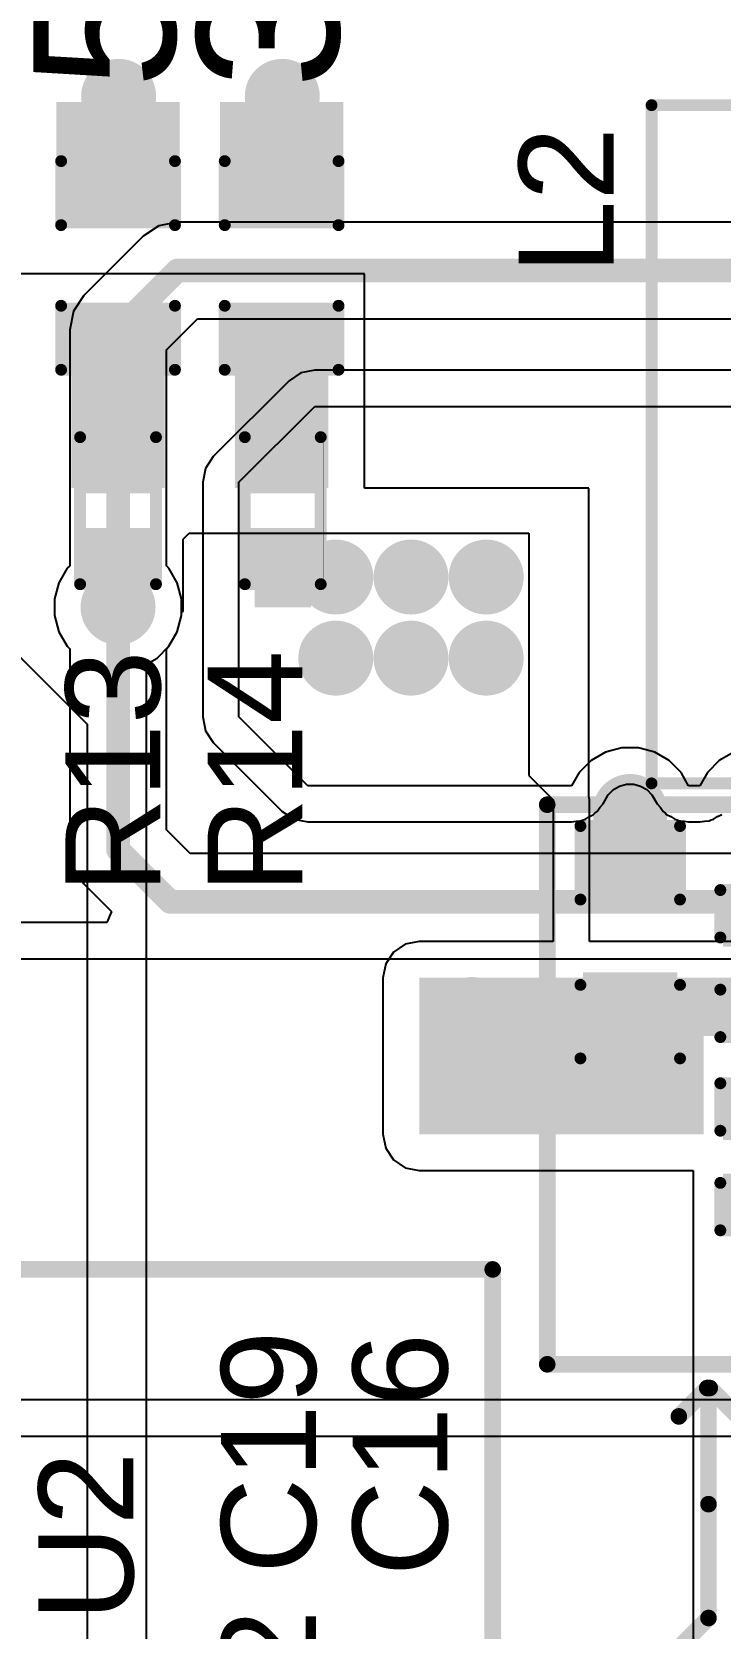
# Model space of a CAD drawing. Header units: millimetres. Extents: x -1.53 to 7.44, y -0.61 to 4.57.
# Drawn here: x 1.504 to 1.794, y 3.493 to 4.166 of the extents above; entities that cross this region are included whole.
import ezdxf

# ---------------------------------------------------------------- set-up
doc = ezdxf.new("R2010")
doc.units = ezdxf.units.MM
doc.header["$MEASUREMENT"] = 0
for name, color, linetype in [('BottomLayer', 5, 'Continuous'), ('BottomSolder', 6, 'Continuous'), ('TopLayer', 1, 'Continuous'), ('TopOverlay', 2, 'Continuous'), ('TopPaste', 8, 'Continuous'), ('TopSolder', 216, 'Continuous'), ('ViaHoleLayer', 16, 'Continuous')]:
    doc.layers.add(name, color=color, linetype=linetype)
doc.styles.add('Arial', font='', dxfattribs={"height": 0.2})
doc.styles.get('Arial').set_extended_font_data('Arial')

# ---------------------------------------------------------------- blocks, each defined once
blk = doc.blocks.new('R___0402_119')
at = {"layer": 'TopLayer'}
for points in [[(-0.0275, -0.0125), (-0.0275, 0.0125), (-0.0095, 0.0125), (-0.0095, -0.0125)], [(0.0095, -0.0125), (0.0095, 0.0125), (0.0275, 0.0125), (0.0275, -0.0125)]]:
    blk.add_hatch(color=1, dxfattribs=at).paths.add_polyline_path(points)
at = {"layer": 'TopPaste'}
for points in [[(-0.0275, -0.0125), (-0.0275, 0.0125), (-0.0095, 0.0125), (-0.0095, -0.0125)], [(0.0095, -0.0125), (0.0095, 0.0125), (0.0275, 0.0125), (0.0275, -0.0125)]]:
    blk.add_hatch(color=8, dxfattribs=at).paths.add_polyline_path(points)
at = {"layer": 'TopSolder'}
for points in [[(-0.02967, -0.01467), (-0.02967, 0.01467), (-0.00733, 0.01467), (-0.00733, -0.01467)], [(0.00733, -0.01467), (0.00733, 0.01467), (0.02967, 0.01467), (0.02967, -0.01467)]]:
    blk.add_hatch(color=216, dxfattribs=at).paths.add_polyline_path(points)
at = {"layer": 'TopOverlay'}
for points, const_width in [([(-0.031, 0.016), (-0.031, -0.016)], 0.005), ([(-0.031, 0.016), (0.031, 0.016)], 0.005), ([(0.031, 0.016), (0.031, -0.016)], 0.005), ([(-0.031, -0.016), (0.031, -0.016)], 0.005), ([(-0.032, -0.017), (0.032, -0.017)], 0.000127)]:
    blk.add_lwpolyline(points, dxfattribs=dict(at, const_width=const_width))
for points, const_width in [([(-0.03225, 0.016, 1), (-0.02975, 0.016, 1)], 0.0025), ([(-0.03225, 0.016, 1), (-0.02975, 0.016, 1)], 0.0025), ([(0.02975, 0.016, 1), (0.03225, 0.016, 1)], 0.0025), ([(0.02975, 0.016, 1), (0.03225, 0.016, 1)], 0.0025), ([(-0.03225, -0.016, 1), (-0.02975, -0.016, 1)], 0.0025), ([(-0.03225, -0.016, 1), (-0.02975, -0.016, 1)], 0.0025), ([(-0.03203, -0.017, 1), (-0.03197, -0.017, 1)], 0.0000635), ([(0.02975, -0.016, 1), (0.03225, -0.016, 1)], 0.0025), ([(0.02975, -0.016, 1), (0.03225, -0.016, 1)], 0.0025), ([(0.03197, -0.017, 1), (0.03203, -0.017, 1)], 0.0000635)]:
    blk.add_lwpolyline(points, format="xyb", close=True, dxfattribs=dict(at, const_width=const_width))
blk = doc.blocks.new('R___0402_120')
at = {"layer": 'TopLayer'}
for points in [[(-0.0275, -0.0125), (-0.0275, 0.0125), (-0.0095, 0.0125), (-0.0095, -0.0125)], [(0.0095, -0.0125), (0.0095, 0.0125), (0.0275, 0.0125), (0.0275, -0.0125)]]:
    blk.add_hatch(color=1, dxfattribs=at).paths.add_polyline_path(points)
at = {"layer": 'TopPaste'}
for points in [[(-0.0275, -0.0125), (-0.0275, 0.0125), (-0.0095, 0.0125), (-0.0095, -0.0125)], [(0.0095, -0.0125), (0.0095, 0.0125), (0.0275, 0.0125), (0.0275, -0.0125)]]:
    blk.add_hatch(color=8, dxfattribs=at).paths.add_polyline_path(points)
at = {"layer": 'TopSolder'}
for points in [[(-0.02967, -0.01467), (-0.02967, 0.01467), (-0.00733, 0.01467), (-0.00733, -0.01467)], [(0.00733, -0.01467), (0.00733, 0.01467), (0.02967, 0.01467), (0.02967, -0.01467)]]:
    blk.add_hatch(color=216, dxfattribs=at).paths.add_polyline_path(points)
at = {"layer": 'TopOverlay'}
for points, const_width in [([(-0.031, 0.016), (0.031, 0.016)], 0.005), ([(-0.031, 0.016), (-0.031, -0.016)], 0.005), ([(0.031, 0.016), (0.031, -0.016)], 0.005), ([(-0.031, -0.016), (0.031, -0.016)], 0.005), ([(-0.032, -0.017), (0.032, -0.017)], 0.000127)]:
    blk.add_lwpolyline(points, dxfattribs=dict(at, const_width=const_width))
for points, const_width in [([(-0.03225, 0.016, 1), (-0.02975, 0.016, 1)], 0.0025), ([(-0.03225, 0.016, 1), (-0.02975, 0.016, 1)], 0.0025), ([(0.02975, 0.016, 1), (0.03225, 0.016, 1)], 0.0025), ([(0.02975, 0.016, 1), (0.03225, 0.016, 1)], 0.0025), ([(-0.03225, -0.016, 1), (-0.02975, -0.016, 1)], 0.0025), ([(-0.03225, -0.016, 1), (-0.02975, -0.016, 1)], 0.0025), ([(-0.03203, -0.017, 1), (-0.03197, -0.017, 1)], 0.0000635), ([(0.02975, -0.016, 1), (0.03225, -0.016, 1)], 0.0025), ([(0.02975, -0.016, 1), (0.03225, -0.016, 1)], 0.0025), ([(0.03197, -0.017, 1), (0.03203, -0.017, 1)], 0.0000635)]:
    blk.add_lwpolyline(points, format="xyb", close=True, dxfattribs=dict(at, const_width=const_width))
blk = doc.blocks.new('LED_0603_142')
at = {"layer": 'TopLayer'}
for points in [[(-0.03937, 0.01969), (-0.01969, 0.01969), (-0.01969, -0.01969), (-0.03937, -0.01969)], [(0.01969, 0.01969), (0.03937, 0.01969), (0.03937, -0.01969), (0.01969, -0.01969)]]:
    blk.add_hatch(color=1, dxfattribs=at).paths.add_polyline_path(points)
at = {"layer": 'TopOverlay'}
blk.add_hatch(color=2, dxfattribs=at).paths.add_polyline_path([(0.044, -0.026), (0.069, -0.026), (0.069, 0.026), (0.044, 0.026)])
at = {"layer": 'TopPaste'}
for points in [[(-0.03937, 0.01969), (-0.01969, 0.01969), (-0.01969, -0.01969), (-0.03937, -0.01969)], [(0.01969, 0.01969), (0.03937, 0.01969), (0.03937, -0.01969), (0.01969, -0.01969)]]:
    blk.add_hatch(color=8, dxfattribs=at).paths.add_polyline_path(points)
at = {"layer": 'TopSolder'}
for points in [[(-0.04337, 0.02369), (-0.01569, 0.02369), (-0.01569, -0.02369), (-0.04337, -0.02369)], [(0.01569, 0.02369), (0.04337, 0.02369), (0.04337, -0.02369), (0.01569, -0.02369)]]:
    blk.add_hatch(color=216, dxfattribs=at).paths.add_polyline_path(points)
at = {"layer": 'TopOverlay', "const_width": 0.005}
for points in [[(-0.044, 0.024), (-0.044, -0.024)], [(-0.044, 0.024), (-0.017, 0.024)], [(0.017, 0.024), (0.044, 0.024)], [(0.044, 0.024), (0.044, -0.024)], [(-0.044, -0.024), (-0.017, -0.024)], [(0.017, -0.024), (0.044, -0.024)]]:
    blk.add_lwpolyline(points, dxfattribs=at)
at = {"layer": 'TopOverlay', "const_width": 0.0025}
for points in [[(-0.04525, 0.024, 1), (-0.04275, 0.024, 1)], [(-0.04525, 0.024, 1), (-0.04275, 0.024, 1)], [(-0.01825, 0.024, 1), (-0.01575, 0.024, 1)], [(0.01575, 0.024, 1), (0.01825, 0.024, 1)], [(0.04275, 0.024, 1), (0.04525, 0.024, 1)], [(0.04275, 0.024, 1), (0.04525, 0.024, 1)], [(-0.04525, -0.024, 1), (-0.04275, -0.024, 1)], [(-0.04525, -0.024, 1), (-0.04275, -0.024, 1)], [(-0.01825, -0.024, 1), (-0.01575, -0.024, 1)], [(0.01575, -0.024, 1), (0.01825, -0.024, 1)], [(0.04275, -0.024, 1), (0.04525, -0.024, 1)], [(0.04275, -0.024, 1), (0.04525, -0.024, 1)]]:
    blk.add_lwpolyline(points, format="xyb", close=True, dxfattribs=at)
blk = doc.blocks.new('LED_0603_143')
at = {"layer": 'TopLayer'}
for points in [[(-0.03937, 0.01969), (-0.01969, 0.01969), (-0.01969, -0.01969), (-0.03937, -0.01969)], [(0.01969, 0.01969), (0.03937, 0.01969), (0.03937, -0.01969), (0.01969, -0.01969)]]:
    blk.add_hatch(color=1, dxfattribs=at).paths.add_polyline_path(points)
at = {"layer": 'TopOverlay'}
blk.add_hatch(color=2, dxfattribs=at).paths.add_polyline_path([(0.044, -0.026), (0.069, -0.026), (0.069, 0.026), (0.044, 0.026)])
at = {"layer": 'TopPaste'}
for points in [[(-0.03937, 0.01969), (-0.01969, 0.01969), (-0.01969, -0.01969), (-0.03937, -0.01969)], [(0.01969, 0.01969), (0.03937, 0.01969), (0.03937, -0.01969), (0.01969, -0.01969)]]:
    blk.add_hatch(color=8, dxfattribs=at).paths.add_polyline_path(points)
at = {"layer": 'TopSolder'}
for points in [[(-0.04337, 0.02369), (-0.01569, 0.02369), (-0.01569, -0.02369), (-0.04337, -0.02369)], [(0.01569, 0.02369), (0.04337, 0.02369), (0.04337, -0.02369), (0.01569, -0.02369)]]:
    blk.add_hatch(color=216, dxfattribs=at).paths.add_polyline_path(points)
at = {"layer": 'TopOverlay', "const_width": 0.005}
for points in [[(-0.044, 0.024), (-0.044, -0.024)], [(-0.044, 0.024), (-0.017, 0.024)], [(0.017, 0.024), (0.044, 0.024)], [(0.044, 0.024), (0.044, -0.024)], [(-0.044, -0.024), (-0.017, -0.024)], [(0.017, -0.024), (0.044, -0.024)]]:
    blk.add_lwpolyline(points, dxfattribs=at)
at = {"layer": 'TopOverlay', "const_width": 0.0025}
for points in [[(-0.04525, 0.024, 1), (-0.04275, 0.024, 1)], [(-0.04525, 0.024, 1), (-0.04275, 0.024, 1)], [(-0.01825, 0.024, 1), (-0.01575, 0.024, 1)], [(0.01575, 0.024, 1), (0.01825, 0.024, 1)], [(0.04275, 0.024, 1), (0.04525, 0.024, 1)], [(0.04275, 0.024, 1), (0.04525, 0.024, 1)], [(-0.04525, -0.024, 1), (-0.04275, -0.024, 1)], [(-0.04525, -0.024, 1), (-0.04275, -0.024, 1)], [(-0.01825, -0.024, 1), (-0.01575, -0.024, 1)], [(0.01575, -0.024, 1), (0.01825, -0.024, 1)], [(0.04275, -0.024, 1), (0.04525, -0.024, 1)], [(0.04275, -0.024, 1), (0.04525, -0.024, 1)]]:
    blk.add_lwpolyline(points, format="xyb", close=True, dxfattribs=at)
blk = doc.blocks.new('CLF7045T_2R2N_D_146')
at = {"layer": 'TopLayer'}
for points in [[(-0.15551, 0.04331), (-0.07677, 0.04331), (-0.07677, -0.04331), (-0.15551, -0.04331)], [(0.07677, 0.04331), (0.15551, 0.04331), (0.15551, -0.04331), (0.07677, -0.04331)]]:
    blk.add_hatch(color=1, dxfattribs=at).paths.add_polyline_path(points)
at = {"layer": 'TopPaste'}
for points in [[(-0.15551, 0.04331), (-0.07677, 0.04331), (-0.07677, -0.04331), (-0.15551, -0.04331)], [(0.07677, 0.04331), (0.15551, 0.04331), (0.15551, -0.04331), (0.07677, -0.04331)]]:
    blk.add_hatch(color=8, dxfattribs=at).paths.add_polyline_path(points)
at = {"layer": 'TopSolder'}
for points in [[(-0.15768, 0.04547), (-0.07461, 0.04547), (-0.07461, -0.04547), (-0.15768, -0.04547)], [(0.07461, 0.04547), (0.15768, 0.04547), (0.15768, -0.04547), (0.07461, -0.04547)]]:
    blk.add_hatch(color=216, dxfattribs=at).paths.add_polyline_path(points)
at = {"layer": 'TopOverlay', "const_width": 0.005}
for points in [[(-0.143, 0.137), (0.143, 0.137)], [(-0.143, 0.137), (-0.143, 0.051)], [(0.143, 0.137), (0.143, 0.051)], [(-0.143, -0.051), (-0.143, -0.137)], [(0.143, -0.051), (0.143, -0.137)], [(-0.143, -0.137), (0.143, -0.137)]]:
    blk.add_lwpolyline(points, dxfattribs=at)
at = {"layer": 'TopOverlay', "const_width": 0.0025}
for points in [[(-0.14425, 0.137, 1), (-0.14175, 0.137, 1)], [(-0.14425, 0.137, 1), (-0.14175, 0.137, 1)], [(0.14175, 0.137, 1), (0.14425, 0.137, 1)], [(0.14175, 0.137, 1), (0.14425, 0.137, 1)], [(-0.14425, 0.051, 1), (-0.14175, 0.051, 1)], [(0.14175, 0.051, 1), (0.14425, 0.051, 1)], [(-0.14425, -0.051, 1), (-0.14175, -0.051, 1)], [(0.14175, -0.051, 1), (0.14425, -0.051, 1)], [(-0.14425, -0.137, 1), (-0.14175, -0.137, 1)], [(-0.14425, -0.137, 1), (-0.14175, -0.137, 1)], [(0.14175, -0.137, 1), (0.14425, -0.137, 1)], [(0.14175, -0.137, 1), (0.14425, -0.137, 1)]]:
    blk.add_lwpolyline(points, format="xyb", close=True, dxfattribs=at)
blk = doc.blocks.new('C___0402_214')
at = {"layer": 'TopLayer'}
for points in [[(-0.0275, -0.0125), (-0.0275, 0.0125), (-0.0095, 0.0125), (-0.0095, -0.0125)], [(0.0095, -0.0125), (0.0095, 0.0125), (0.0275, 0.0125), (0.0275, -0.0125)]]:
    blk.add_hatch(color=1, dxfattribs=at).paths.add_polyline_path(points)
at = {"layer": 'TopPaste'}
for points in [[(-0.0275, -0.0125), (-0.0275, 0.0125), (-0.0095, 0.0125), (-0.0095, -0.0125)], [(0.0095, -0.0125), (0.0095, 0.0125), (0.0275, 0.0125), (0.0275, -0.0125)]]:
    blk.add_hatch(color=8, dxfattribs=at).paths.add_polyline_path(points)
at = {"layer": 'TopSolder'}
for points in [[(-0.02986, -0.01486), (-0.02986, 0.01486), (-0.00714, 0.01486), (-0.00714, -0.01486)], [(0.00714, -0.01486), (0.00714, 0.01486), (0.02986, 0.01486), (0.02986, -0.01486)]]:
    blk.add_hatch(color=216, dxfattribs=at).paths.add_polyline_path(points)
at = {"layer": 'TopOverlay', "const_width": 0.005}
for points in [[(-0.011, 0.016), (-0.031, 0.016)], [(-0.031, -0.016), (-0.031, 0.016)], [(0.031, 0.016), (0.011, 0.016)], [(0.031, -0.016), (0.031, 0.016)], [(-0.011, -0.016), (-0.031, -0.016)], [(0.031, -0.016), (0.011, -0.016)]]:
    blk.add_lwpolyline(points, dxfattribs=at)
at = {"layer": 'TopOverlay', "const_width": 0.0025}
for points in [[(-0.03225, 0.016, 1), (-0.02975, 0.016, 1)], [(-0.03225, 0.016, 1), (-0.02975, 0.016, 1)], [(-0.01225, 0.016, 1), (-0.00975, 0.016, 1)], [(0.00975, 0.016, 1), (0.01225, 0.016, 1)], [(0.02975, 0.016, 1), (0.03225, 0.016, 1)], [(0.02975, 0.016, 1), (0.03225, 0.016, 1)], [(-0.03225, -0.016, 1), (-0.02975, -0.016, 1)], [(-0.03225, -0.016, 1), (-0.02975, -0.016, 1)], [(-0.01225, -0.016, 1), (-0.00975, -0.016, 1)], [(0.00975, -0.016, 1), (0.01225, -0.016, 1)], [(0.02975, -0.016, 1), (0.03225, -0.016, 1)], [(0.02975, -0.016, 1), (0.03225, -0.016, 1)]]:
    blk.add_lwpolyline(points, format="xyb", close=True, dxfattribs=at)
blk = doc.blocks.new('C___0603_215')
at = {"layer": 'TopLayer'}
for points in [[(-0.015, 0.0175), (-0.015, -0.0175), (-0.045, -0.0175), (-0.045, 0.0175)], [(0.045, 0.0175), (0.045, -0.0175), (0.015, -0.0175), (0.015, 0.0175)]]:
    blk.add_hatch(color=1, dxfattribs=at).paths.add_polyline_path(points)
at = {"layer": 'TopPaste'}
for points in [[(-0.015, 0.0175), (-0.015, -0.0175), (-0.045, -0.0175), (-0.045, 0.0175)], [(0.045, 0.0175), (0.045, -0.0175), (0.015, -0.0175), (0.015, 0.0175)]]:
    blk.add_hatch(color=8, dxfattribs=at).paths.add_polyline_path(points)
at = {"layer": 'TopSolder'}
for points in [[(-0.01264, 0.01986), (-0.01264, -0.01986), (-0.04736, -0.01986), (-0.04736, 0.01986)], [(0.04736, 0.01986), (0.04736, -0.01986), (0.01264, -0.01986), (0.01264, 0.01986)]]:
    blk.add_hatch(color=216, dxfattribs=at).paths.add_polyline_path(points)
at = {"layer": 'TopOverlay', "const_width": 0.005}
for points in [[(-0.018, 0.021), (-0.049, 0.021)], [(-0.049, -0.021), (-0.049, 0.021)], [(0.049, 0.021), (0.018, 0.021)], [(0.049, -0.021), (0.049, 0.021)], [(-0.018, -0.021), (-0.049, -0.021)], [(0.049, -0.021), (0.018, -0.021)]]:
    blk.add_lwpolyline(points, dxfattribs=at)
at = {"layer": 'TopOverlay', "const_width": 0.0025}
for points in [[(-0.05025, 0.021, 1), (-0.04775, 0.021, 1)], [(-0.05025, 0.021, 1), (-0.04775, 0.021, 1)], [(-0.01925, 0.021, 1), (-0.01675, 0.021, 1)], [(0.01675, 0.021, 1), (0.01925, 0.021, 1)], [(0.04775, 0.021, 1), (0.05025, 0.021, 1)], [(0.04775, 0.021, 1), (0.05025, 0.021, 1)], [(-0.05025, -0.021, 1), (-0.04775, -0.021, 1)], [(-0.05025, -0.021, 1), (-0.04775, -0.021, 1)], [(-0.01925, -0.021, 1), (-0.01675, -0.021, 1)], [(0.01675, -0.021, 1), (0.01925, -0.021, 1)], [(0.04775, -0.021, 1), (0.05025, -0.021, 1)], [(0.04775, -0.021, 1), (0.05025, -0.021, 1)]]:
    blk.add_lwpolyline(points, format="xyb", close=True, dxfattribs=at)
blk = doc.blocks.new('C___0402_217')
at = {"layer": 'TopLayer'}
for points in [[(-0.0275, -0.0125), (-0.0275, 0.0125), (-0.0095, 0.0125), (-0.0095, -0.0125)], [(0.0095, -0.0125), (0.0095, 0.0125), (0.0275, 0.0125), (0.0275, -0.0125)]]:
    blk.add_hatch(color=1, dxfattribs=at).paths.add_polyline_path(points)
at = {"layer": 'TopPaste'}
for points in [[(-0.0275, -0.0125), (-0.0275, 0.0125), (-0.0095, 0.0125), (-0.0095, -0.0125)], [(0.0095, -0.0125), (0.0095, 0.0125), (0.0275, 0.0125), (0.0275, -0.0125)]]:
    blk.add_hatch(color=8, dxfattribs=at).paths.add_polyline_path(points)
at = {"layer": 'TopSolder'}
for points in [[(-0.02986, -0.01486), (-0.02986, 0.01486), (-0.00714, 0.01486), (-0.00714, -0.01486)], [(0.00714, -0.01486), (0.00714, 0.01486), (0.02986, 0.01486), (0.02986, -0.01486)]]:
    blk.add_hatch(color=216, dxfattribs=at).paths.add_polyline_path(points)
at = {"layer": 'TopOverlay', "const_width": 0.005}
for points in [[(-0.031, 0.016), (-0.011, 0.016)], [(-0.031, 0.016), (-0.031, -0.016)], [(0.011, 0.016), (0.031, 0.016)], [(0.031, 0.016), (0.031, -0.016)], [(-0.031, -0.016), (-0.011, -0.016)], [(0.011, -0.016), (0.031, -0.016)]]:
    blk.add_lwpolyline(points, dxfattribs=at)
at = {"layer": 'TopOverlay', "const_width": 0.0025}
for points in [[(-0.03225, 0.016, 1), (-0.02975, 0.016, 1)], [(-0.03225, 0.016, 1), (-0.02975, 0.016, 1)], [(-0.01225, 0.016, 1), (-0.00975, 0.016, 1)], [(0.00975, 0.016, 1), (0.01225, 0.016, 1)], [(0.02975, 0.016, 1), (0.03225, 0.016, 1)], [(0.02975, 0.016, 1), (0.03225, 0.016, 1)], [(-0.03225, -0.016, 1), (-0.02975, -0.016, 1)], [(-0.03225, -0.016, 1), (-0.02975, -0.016, 1)], [(-0.01225, -0.016, 1), (-0.00975, -0.016, 1)], [(0.00975, -0.016, 1), (0.01225, -0.016, 1)], [(0.02975, -0.016, 1), (0.03225, -0.016, 1)], [(0.02975, -0.016, 1), (0.03225, -0.016, 1)]]:
    blk.add_lwpolyline(points, format="xyb", close=True, dxfattribs=at)

msp = doc.modelspace()

# ---------------------------------------------------------------- hatches: boundary and pattern name
at = {"layer": 'BottomLayer'}
h = msp.add_hatch(color=5, dxfattribs=at)
edge = h.paths.add_edge_path()
edge.add_arc((1.54026, 4.13874), 0.01181, 0, 360)
h = msp.add_hatch(color=5, dxfattribs=at)
edge = h.paths.add_edge_path()
edge.add_arc((1.60926, 4.13874), 0.01181, 0, 360)
h = msp.add_hatch(color=5, dxfattribs=at)
edge = h.paths.add_edge_path()
edge.add_arc((1.63184, 3.93601), 0.01181, 0, 360)
h = msp.add_hatch(color=5, dxfattribs=at)
edge = h.paths.add_edge_path()
edge.add_arc((1.66354, 3.93601), 0.01181, 0, 360)
h = msp.add_hatch(color=5, dxfattribs=at)
edge = h.paths.add_edge_path()
edge.add_arc((1.69525, 3.93601), 0.01181, 0, 360)
h = msp.add_hatch(color=5, dxfattribs=at)
edge = h.paths.add_edge_path()
edge.add_arc((1.54001, 3.92326), 0.01181, 0, 360)
h = msp.add_hatch(color=5, dxfattribs=at)
edge = h.paths.add_edge_path()
edge.add_arc((1.63184, 3.90181), 0.01181, 0, 360)
h = msp.add_hatch(color=5, dxfattribs=at)
edge = h.paths.add_edge_path()
edge.add_arc((1.66354, 3.90181), 0.01181, 0, 360)
h = msp.add_hatch(color=5, dxfattribs=at)
edge = h.paths.add_edge_path()
edge.add_arc((1.69525, 3.90181), 0.01181, 0, 360)
h = msp.add_hatch(color=5, dxfattribs=at)
edge = h.paths.add_edge_path()
edge.add_arc((1.75596, 3.83713), 0.01181, 0, 360)
h = msp.add_hatch(color=5, dxfattribs=at)
edge = h.paths.add_edge_path()
edge.add_arc((1.68929, 3.7515), 0.01181, 0, 360)
h = msp.add_hatch(color=5, dxfattribs=at)
edge = h.paths.add_edge_path()
edge.add_arc((1.721, 3.7515), 0.01181, 0, 360)
h = msp.add_hatch(color=5, dxfattribs=at)
edge = h.paths.add_edge_path()
edge.add_arc((1.68929, 3.7173), 0.01181, 0, 360)
h = msp.add_hatch(color=5, dxfattribs=at)
edge = h.paths.add_edge_path()
edge.add_arc((1.721, 3.7173), 0.01181, 0, 360)
h = msp.add_hatch(color=5, dxfattribs=at)
edge = h.paths.add_edge_path()
edge.add_arc((1.75271, 3.7173), 0.01181, 0, 360)
at = {"layer": 'BottomSolder'}
h = msp.add_hatch(color=6, dxfattribs=at)
edge = h.paths.add_edge_path()
edge.add_arc((1.54026, 4.13874), 0.01581, 0, 360)
h = msp.add_hatch(color=6, dxfattribs=at)
edge = h.paths.add_edge_path()
edge.add_arc((1.60926, 4.13874), 0.01581, 0, 360)
h = msp.add_hatch(color=6, dxfattribs=at)
edge = h.paths.add_edge_path()
edge.add_arc((1.63184, 3.93601), 0.01581, 0, 360)
h = msp.add_hatch(color=6, dxfattribs=at)
edge = h.paths.add_edge_path()
edge.add_arc((1.66354, 3.93601), 0.01581, 0, 360)
h = msp.add_hatch(color=6, dxfattribs=at)
edge = h.paths.add_edge_path()
edge.add_arc((1.69525, 3.93601), 0.01581, 0, 360)
h = msp.add_hatch(color=6, dxfattribs=at)
edge = h.paths.add_edge_path()
edge.add_arc((1.54001, 3.92326), 0.01581, 0, 360)
h = msp.add_hatch(color=6, dxfattribs=at)
edge = h.paths.add_edge_path()
edge.add_arc((1.63184, 3.90181), 0.01581, 0, 360)
h = msp.add_hatch(color=6, dxfattribs=at)
edge = h.paths.add_edge_path()
edge.add_arc((1.66354, 3.90181), 0.01581, 0, 360)
h = msp.add_hatch(color=6, dxfattribs=at)
edge = h.paths.add_edge_path()
edge.add_arc((1.69525, 3.90181), 0.01581, 0, 360)
h = msp.add_hatch(color=6, dxfattribs=at)
edge = h.paths.add_edge_path()
edge.add_arc((1.75596, 3.83713), 0.01581, 0, 360)
h = msp.add_hatch(color=6, dxfattribs=at)
edge = h.paths.add_edge_path()
edge.add_arc((1.68929, 3.7515), 0.01581, 0, 360)
h = msp.add_hatch(color=6, dxfattribs=at)
edge = h.paths.add_edge_path()
edge.add_arc((1.721, 3.7515), 0.01581, 0, 360)
h = msp.add_hatch(color=6, dxfattribs=at)
edge = h.paths.add_edge_path()
edge.add_arc((1.68929, 3.7173), 0.01581, 0, 360)
h = msp.add_hatch(color=6, dxfattribs=at)
edge = h.paths.add_edge_path()
edge.add_arc((1.721, 3.7173), 0.01581, 0, 360)
h = msp.add_hatch(color=6, dxfattribs=at)
edge = h.paths.add_edge_path()
edge.add_arc((1.75271, 3.7173), 0.01581, 0, 360)
at = {"layer": 'TopLayer'}
h = msp.add_hatch(color=1, dxfattribs=at)
edge = h.paths.add_edge_path()
edge.add_arc((1.54026, 4.13874), 0.01181, 0, 360)
h = msp.add_hatch(color=1, dxfattribs=at)
edge = h.paths.add_edge_path()
edge.add_arc((1.60926, 4.13874), 0.01181, 0, 360)
for points in [[(1.55211, 4.0972), (1.55211, 4.13874), (1.52837, 4.13874), (1.52837, 4.0972)], [(1.62112, 4.0972), (1.62112, 4.13874), (1.59737, 4.13874), (1.59737, 4.0972)], [(1.52031, 3.97351), (1.55969, 3.97351), (1.55969, 4.04774), (1.52031, 4.04774)], [(1.58931, 3.9735), (1.62869, 3.9735), (1.62869, 4.04774), (1.58931, 4.04774)], [(1.52812, 3.9455), (1.52812, 3.92326), (1.55186, 3.92326), (1.55186, 3.9455)], [(1.5976, 3.9455), (1.5976, 3.92326), (1.62134, 3.92326), (1.62134, 3.9455)], [(1.76775, 3.81225), (1.76775, 3.83713), (1.74437, 3.83713), (1.74437, 3.81225)], [(1.667, 3.701), (1.787, 3.701), (1.787, 3.767), (1.667, 3.767)], [(1.7385, 3.7425), (1.84296, 3.7425), (1.84296, 3.767), (1.7385, 3.767)], [(1.7495, 3.7425), (1.87869, 3.7425), (1.87869, 3.761), (1.7495, 3.761)]]:
    msp.add_hatch(color=1, dxfattribs=at).paths.add_polyline_path(points)
h = msp.add_hatch(color=1, dxfattribs=at)
edge = h.paths.add_edge_path()
edge.add_arc((1.63184, 3.93601), 0.01181, 0, 360)
h = msp.add_hatch(color=1, dxfattribs=at)
edge = h.paths.add_edge_path()
edge.add_arc((1.66354, 3.93601), 0.01181, 0, 360)
h = msp.add_hatch(color=1, dxfattribs=at)
edge = h.paths.add_edge_path()
edge.add_arc((1.69525, 3.93601), 0.01181, 0, 360)
h = msp.add_hatch(color=1, dxfattribs=at)
edge = h.paths.add_edge_path()
edge.add_arc((1.54001, 3.92326), 0.01181, 0, 360)
h = msp.add_hatch(color=1, dxfattribs=at)
edge = h.paths.add_edge_path()
edge.add_arc((1.63184, 3.90181), 0.01181, 0, 360)
h = msp.add_hatch(color=1, dxfattribs=at)
edge = h.paths.add_edge_path()
edge.add_arc((1.66354, 3.90181), 0.01181, 0, 360)
h = msp.add_hatch(color=1, dxfattribs=at)
edge = h.paths.add_edge_path()
edge.add_arc((1.69525, 3.90181), 0.01181, 0, 360)
h = msp.add_hatch(color=1, dxfattribs=at)
edge = h.paths.add_edge_path()
edge.add_arc((1.75596, 3.83713), 0.01181, 0, 360)
h = msp.add_hatch(color=1, dxfattribs=at)
edge = h.paths.add_edge_path()
edge.add_arc((1.68929, 3.7515), 0.01181, 0, 360)
h = msp.add_hatch(color=1, dxfattribs=at)
edge = h.paths.add_edge_path()
edge.add_arc((1.721, 3.7515), 0.01181, 0, 360)
h = msp.add_hatch(color=1, dxfattribs=at)
edge = h.paths.add_edge_path()
edge.add_arc((1.68929, 3.7173), 0.01181, 0, 360)
h = msp.add_hatch(color=1, dxfattribs=at)
edge = h.paths.add_edge_path()
edge.add_arc((1.721, 3.7173), 0.01181, 0, 360)
h = msp.add_hatch(color=1, dxfattribs=at)
edge = h.paths.add_edge_path()
edge.add_arc((1.75271, 3.7173), 0.01181, 0, 360)
at = {"layer": 'TopSolder'}
h = msp.add_hatch(color=216, dxfattribs=at)
edge = h.paths.add_edge_path()
edge.add_arc((1.54026, 4.13874), 0.01581, 0, 360)
h = msp.add_hatch(color=216, dxfattribs=at)
edge = h.paths.add_edge_path()
edge.add_arc((1.60926, 4.13874), 0.01581, 0, 360)
h = msp.add_hatch(color=216, dxfattribs=at)
edge = h.paths.add_edge_path()
edge.add_arc((1.63184, 3.93601), 0.01581, 0, 360)
h = msp.add_hatch(color=216, dxfattribs=at)
edge = h.paths.add_edge_path()
edge.add_arc((1.66354, 3.93601), 0.01581, 0, 360)
h = msp.add_hatch(color=216, dxfattribs=at)
edge = h.paths.add_edge_path()
edge.add_arc((1.69525, 3.93601), 0.01581, 0, 360)
h = msp.add_hatch(color=216, dxfattribs=at)
edge = h.paths.add_edge_path()
edge.add_arc((1.54001, 3.92326), 0.01581, 0, 360)
h = msp.add_hatch(color=216, dxfattribs=at)
edge = h.paths.add_edge_path()
edge.add_arc((1.63184, 3.90181), 0.01581, 0, 360)
h = msp.add_hatch(color=216, dxfattribs=at)
edge = h.paths.add_edge_path()
edge.add_arc((1.66354, 3.90181), 0.01581, 0, 360)
h = msp.add_hatch(color=216, dxfattribs=at)
edge = h.paths.add_edge_path()
edge.add_arc((1.69525, 3.90181), 0.01581, 0, 360)
h = msp.add_hatch(color=216, dxfattribs=at)
edge = h.paths.add_edge_path()
edge.add_arc((1.75596, 3.83713), 0.01581, 0, 360)
h = msp.add_hatch(color=216, dxfattribs=at)
edge = h.paths.add_edge_path()
edge.add_arc((1.68929, 3.7515), 0.01581, 0, 360)
h = msp.add_hatch(color=216, dxfattribs=at)
edge = h.paths.add_edge_path()
edge.add_arc((1.721, 3.7515), 0.01581, 0, 360)
h = msp.add_hatch(color=216, dxfattribs=at)
edge = h.paths.add_edge_path()
edge.add_arc((1.68929, 3.7173), 0.01581, 0, 360)
h = msp.add_hatch(color=216, dxfattribs=at)
edge = h.paths.add_edge_path()
edge.add_arc((1.721, 3.7173), 0.01581, 0, 360)
h = msp.add_hatch(color=216, dxfattribs=at)
edge = h.paths.add_edge_path()
edge.add_arc((1.75271, 3.7173), 0.01581, 0, 360)
at = {"layer": 'ViaHoleLayer'}
h = msp.add_hatch(color=16, dxfattribs=at)
edge = h.paths.add_edge_path()
edge.add_arc((1.54026, 4.13874), 0.00591, 0, 360)
h = msp.add_hatch(color=16, dxfattribs=at)
edge = h.paths.add_edge_path()
edge.add_arc((1.60926, 4.13874), 0.00591, 0, 360)
h = msp.add_hatch(color=16, dxfattribs=at)
edge = h.paths.add_edge_path()
edge.add_arc((1.63184, 3.93601), 0.00591, 0, 360)
h = msp.add_hatch(color=16, dxfattribs=at)
edge = h.paths.add_edge_path()
edge.add_arc((1.66354, 3.93601), 0.00591, 0, 360)
h = msp.add_hatch(color=16, dxfattribs=at)
edge = h.paths.add_edge_path()
edge.add_arc((1.69525, 3.93601), 0.00591, 0, 360)
h = msp.add_hatch(color=16, dxfattribs=at)
edge = h.paths.add_edge_path()
edge.add_arc((1.54001, 3.92326), 0.00591, 0, 360)
h = msp.add_hatch(color=16, dxfattribs=at)
edge = h.paths.add_edge_path()
edge.add_arc((1.63184, 3.90181), 0.00591, 0, 360)
h = msp.add_hatch(color=16, dxfattribs=at)
edge = h.paths.add_edge_path()
edge.add_arc((1.66354, 3.90181), 0.00591, 0, 360)
h = msp.add_hatch(color=16, dxfattribs=at)
edge = h.paths.add_edge_path()
edge.add_arc((1.69525, 3.90181), 0.00591, 0, 360)
h = msp.add_hatch(color=16, dxfattribs=at)
edge = h.paths.add_edge_path()
edge.add_arc((1.75596, 3.83713), 0.00591, 0, 360)
h = msp.add_hatch(color=16, dxfattribs=at)
edge = h.paths.add_edge_path()
edge.add_arc((1.68929, 3.7515), 0.00591, 0, 360)
h = msp.add_hatch(color=16, dxfattribs=at)
edge = h.paths.add_edge_path()
edge.add_arc((1.721, 3.7515), 0.00591, 0, 360)
h = msp.add_hatch(color=16, dxfattribs=at)
edge = h.paths.add_edge_path()
edge.add_arc((1.68929, 3.7173), 0.00591, 0, 360)
h = msp.add_hatch(color=16, dxfattribs=at)
edge = h.paths.add_edge_path()
edge.add_arc((1.721, 3.7173), 0.00591, 0, 360)
h = msp.add_hatch(color=16, dxfattribs=at)
edge = h.paths.add_edge_path()
edge.add_arc((1.75271, 3.7173), 0.00591, 0, 360)

# ---------------------------------------------------------------- linework, layer by layer
at = {"layer": 'BottomLayer'}
for p, q in [((1.55059, 4.07971), (1.52559, 4.05472)), ((1.5572, 4.08413), (1.55059, 4.07971)), ((1.55059, 4.07971), (1.55059, 4.07971)), ((1.56501, 4.08569), (1.5572, 4.08413)), ((2.12586, 4.08569), (1.56501, 4.08569)), ((1.52559, 4.05472), (1.52117, 4.0481)), ((1.52117, 4.0481), (1.51962, 4.0403)), ((1.51962, 4.0403), (1.51962, 3.94079)), ((1.5604, 4.03185), (1.57345, 4.0449)), ((1.57345, 4.0449), (2.12586, 4.0449)), ((1.5604, 3.94079), (1.5604, 4.03185)), ((1.61219, 4.01881), (1.58019, 3.98681)), ((1.61715, 4.02213), (1.61219, 4.01881)), ((1.623, 4.02329), (1.61715, 4.02213)), ((2.70531, 4.02329), (1.623, 4.02329)), ((1.591, 3.976), (1.623, 4.008)), ((1.623, 4.008), (2.70531, 4.008)), ((1.58019, 3.98681), (1.57687, 3.98185)), ((1.57687, 3.98185), (1.57571, 3.976)), ((1.57571, 3.976), (1.57571, 3.877)), ((1.591, 3.877), (1.591, 3.976)), ((1.51856, 3.93973), (1.51503, 3.93361)), ((1.51962, 3.94079), (1.51856, 3.93973)), ((1.56147, 3.93973), (1.5604, 3.94079)), ((1.565, 3.93361), (1.56147, 3.93973)), ((1.51503, 3.93361), (1.5132, 3.92679)), ((1.56682, 3.92679), (1.565, 3.93361)), ((1.5132, 3.92679), (1.5132, 3.91973)), ((1.56682, 3.91973), (1.56682, 3.92679)), ((1.5132, 3.91973), (1.51503, 3.91291)), ((1.565, 3.91291), (1.56682, 3.91973)), ((1.51503, 3.91291), (1.51856, 3.9068)), ((1.56147, 3.9068), (1.565, 3.91291)), ((1.51856, 3.9068), (1.51962, 3.90574)), ((1.51962, 3.90574), (1.51962, 3.82099)), ((1.5604, 3.90574), (1.56147, 3.9068)), ((1.5604, 3.82943), (1.5604, 3.90574)), ((1.57571, 3.877), (1.57687, 3.87115)), ((1.57687, 3.87115), (1.58019, 3.86619)), ((1.62, 3.848), (1.591, 3.877)), ((1.58019, 3.86619), (1.60919, 3.83719)), ((1.75243, 3.86395), (1.74561, 3.86212)), ((1.75949, 3.86395), (1.75243, 3.86395)), ((1.76631, 3.86212), (1.75949, 3.86395)), ((1.7395, 3.85859), (1.7345, 3.8536)), ((1.74561, 3.86212), (1.7395, 3.85859)), ((1.77242, 3.85859), (1.76631, 3.86212)), ((1.77741, 3.8536), (1.77242, 3.85859)), ((1.79354, 3.85859), (1.78855, 3.8536)), ((1.79965, 3.86212), (1.79354, 3.85859)), ((1.7345, 3.8536), (1.73127, 3.848)), ((1.78064, 3.848), (1.77741, 3.8536)), ((1.78855, 3.8536), (1.78531, 3.848)), ((1.648, 3.848), (1.62, 3.848)), ((1.73127, 3.848), (1.648, 3.848)), ((1.74452, 3.84035), (1.74674, 3.84421)), ((1.74674, 3.84421), (1.74889, 3.84635)), ((1.74889, 3.84635), (1.75151, 3.84787)), ((1.75151, 3.84787), (1.75444, 3.84865)), ((1.75444, 3.84865), (1.75748, 3.84865)), ((1.75748, 3.84865), (1.7604, 3.84787)), ((1.7604, 3.84787), (1.76303, 3.84635)), ((1.76303, 3.84635), (1.76517, 3.84421)), ((1.76517, 3.84421), (1.7674, 3.84035)), ((1.78531, 3.848), (1.78064, 3.848)), ((1.60919, 3.83719), (1.61415, 3.83387)), ((1.74125, 3.83663), (1.74209, 3.83719)), ((1.74209, 3.83719), (1.7432, 3.83885)), ((1.7432, 3.83885), (1.74452, 3.84035)), ((1.7674, 3.84035), (1.76872, 3.83885)), ((1.76872, 3.83885), (1.76983, 3.83719)), ((1.76983, 3.83719), (1.77067, 3.83663)), ((1.61415, 3.83387), (1.62, 3.83271)), ((1.62, 3.83271), (1.648, 3.83271)), ((1.648, 3.83271), (1.73127, 3.83271)), ((1.73127, 3.83271), (1.73324, 3.8331)), ((1.73324, 3.8331), (1.73523, 3.83323)), ((1.73523, 3.83323), (1.73614, 3.83367)), ((1.73614, 3.83367), (1.73713, 3.83387)), ((1.73713, 3.83387), (1.73879, 3.83498)), ((1.73879, 3.83498), (1.74058, 3.83587)), ((1.74058, 3.83587), (1.74125, 3.83663)), ((1.77067, 3.83663), (1.77133, 3.83587)), ((1.77133, 3.83587), (1.77313, 3.83498)), ((1.77313, 3.83498), (1.77479, 3.83387)), ((1.77479, 3.83387), (1.77578, 3.83367)), ((1.77578, 3.83367), (1.77669, 3.83323)), ((1.77669, 3.83323), (1.77868, 3.8331)), ((1.77868, 3.8331), (1.78064, 3.83271)), ((1.78064, 3.83271), (1.78531, 3.83271)), ((1.78531, 3.83271), (1.78728, 3.8331)), ((1.78728, 3.8331), (1.78927, 3.83323)), ((1.78927, 3.83323), (1.79018, 3.83367)), ((1.79018, 3.83367), (1.79117, 3.83387)), ((1.79117, 3.83387), (1.79283, 3.83498)), ((1.79283, 3.83498), (1.79463, 3.83587)), ((1.5704, 3.81944), (1.5604, 3.82943)), ((1.51962, 3.82099), (1.52117, 3.81318)), ((1.9269, 3.81944), (1.5704, 3.81944)), ((1.52117, 3.81318), (1.52559, 3.80657)), ((1.52559, 3.80657), (1.53725, 3.79491)), ((1.53534, 3.79029), (1.22, 3.79029)), ((1.53725, 3.79491), (1.53534, 3.79029)), ((1.22, 3.775), (1.91961, 3.775)), ((2.108, 3.589), (1.21, 3.589)), ((1.21, 3.57371), (2.108, 3.57371))]:
    msp.add_line(p, q, dxfattribs=at)
at = {"layer": 'BottomLayer', "const_width": 0.01}
for points in [[(1.54001, 4.0403), (1.56501, 4.06529)], [(1.56501, 4.06529), (2.14339, 4.06529)], [(1.54001, 3.92326), (1.54001, 4.0403)], [(1.54001, 3.82099), (1.54001, 3.92326)], [(1.54001, 3.82099), (1.56195, 3.79905)], [(1.56195, 3.79905), (1.9269, 3.79905)]]:
    msp.add_lwpolyline(points, dxfattribs=at)
at = {"layer": 'BottomLayer', "const_width": 0.005}
for points in [[(1.56251, 4.06529, 1), (1.56751, 4.06529, 1)], [(1.56251, 4.06529, 1), (1.56751, 4.06529, 1)], [(1.53751, 4.0403, 1), (1.54251, 4.0403, 1)], [(1.53751, 4.0403, 1), (1.54251, 4.0403, 1)], [(1.53751, 3.92326, 1), (1.54251, 3.92326, 1)], [(1.53751, 3.92326, 1), (1.54251, 3.92326, 1)], [(1.53751, 3.82099, 1), (1.54251, 3.82099, 1)], [(1.53751, 3.82099, 1), (1.54251, 3.82099, 1)], [(1.55945, 3.79905, 1), (1.56445, 3.79905, 1)], [(1.55945, 3.79905, 1), (1.56445, 3.79905, 1)]]:
    msp.add_lwpolyline(points, format="xyb", close=True, dxfattribs=at)
at = {"layer": 'TopLayer'}
for p, q in [((1.64398, 4.06389), (1.43602, 4.06389)), ((1.64398, 3.97351), (1.64398, 4.06389)), ((1.7385, 3.97351), (1.64398, 3.97351)), ((1.7385, 3.84348), (1.7385, 3.97351)), ((1.5675, 3.952), (1.57, 3.9545)), ((1.5675, 3.9215), (1.5675, 3.952)), ((1.57, 3.9545), (1.71325, 3.9545)), ((1.71325, 3.9545), (1.71325, 3.85225)), ((1.565, 3.91291), (1.56682, 3.91973)), ((1.56682, 3.91973), (1.56682, 3.9215)), ((1.56682, 3.9215), (1.5675, 3.9215)), ((1.56147, 3.9068), (1.565, 3.91291)), ((1.49601, 3.9049), (1.527, 3.87392)), ((1.55647, 3.90181), (1.56147, 3.9068)), ((1.55202, 3.89924), (1.55647, 3.90181)), ((1.55202, 3.15811), (1.55202, 3.89924)), ((1.527, 3.87392), (1.527, 3.158)), ((1.71325, 3.85225), (1.7235, 3.842)), ((1.7235, 3.842), (1.7235, 3.78229)), ((1.73879, 3.842), (1.7385, 3.84348)), ((1.73879, 3.78229), (1.73879, 3.842)), ((1.65619, 3.77781), (1.65287, 3.77285)), ((1.66115, 3.78113), (1.65619, 3.77781)), ((1.667, 3.78229), (1.66115, 3.78113)), ((1.7235, 3.78229), (1.667, 3.78229)), ((1.84296, 3.78229), (1.73879, 3.78229)), ((1.65287, 3.77285), (1.65171, 3.767)), ((1.65171, 3.767), (1.65171, 3.701)), ((1.65171, 3.701), (1.65287, 3.69515)), ((1.65287, 3.69515), (1.65619, 3.69019)), ((1.65619, 3.69019), (1.66115, 3.68687)), ((1.66115, 3.68687), (1.667, 3.68571)), ((1.667, 3.68571), (1.7825, 3.68571)), ((1.7825, 3.68571), (1.7825, 3.649)), ((1.7825, 3.649), (1.7825, 3.315))]:
    msp.add_line(p, q, dxfattribs=at)
at = {"layer": 'TopOverlay', "const_width": 0.007}
for points in [[(1.721, 3.604), (1.721, 3.84)], [(1.721, 3.84), (1.826, 3.84)], [(1.354, 3.644), (1.698, 3.644)], [(1.698, 3.318), (1.698, 3.644)], [(1.721, 3.604), (2.065, 3.604)], [(1.7765, 3.58201), (1.78848, 3.59399)], [(1.789, 3.545), (1.789, 3.59399)], [(1.78952, 3.59399), (1.8015, 3.58201)], [(1.789, 3.497), (1.789, 3.545)], [(1.775, 3.483), (1.789, 3.497)]]:
    msp.add_lwpolyline(points, dxfattribs=at)
at = {"layer": 'TopOverlay', "const_width": 0.0035}
for points in [[(1.71925, 3.84, 1), (1.72275, 3.84, 1)], [(1.71925, 3.84, 1), (1.72275, 3.84, 1)], [(1.69625, 3.644, 1), (1.69975, 3.644, 1)], [(1.69625, 3.644, 1), (1.69975, 3.644, 1)], [(1.71925, 3.604, 1), (1.72275, 3.604, 1)], [(1.71925, 3.604, 1), (1.72275, 3.604, 1)], [(1.78673, 3.59399, 1), (1.79023, 3.59399, 1)], [(1.78725, 3.59399, 1), (1.79075, 3.59399, 1)], [(1.78777, 3.59399, 1), (1.79127, 3.59399, 1)], [(1.77475, 3.58201, 1), (1.77825, 3.58201, 1)], [(1.78725, 3.545, 1), (1.79075, 3.545, 1)], [(1.78725, 3.545, 1), (1.79075, 3.545, 1)], [(1.78725, 3.497, 1), (1.79075, 3.497, 1)], [(1.78725, 3.497, 1), (1.79075, 3.497, 1)]]:
    msp.add_lwpolyline(points, format="xyb", close=True, dxfattribs=at)

# ---------------------------------------------------------------- block references
for name, p, rotation in [('CLF7045T_2R2N_D_146', (1.902, 3.992), 90), ('LED_0603_143', (1.54, 4.06742), 90), ('LED_0603_142', (1.609, 4.06742), 90), ('R___0402_120', (1.54, 3.964), 90), ('R___0402_119', (1.60948, 3.964), 90), ('C___0603_215', (1.756, 3.782), 270), ('C___0402_214', (1.81, 3.773), 270), ('C___0402_217', (1.81, 3.6915), 90)]:
    msp.add_blockref(name, p, dxfattribs=dict(rotation=rotation))

# ---------------------------------------------------------------- texts
at = {"layer": 'TopOverlay', "style": 'Arial'}
for s, height, p in [('3V3', 0.06, (1.63322, 4.14203)), ('5V', 0.06, (1.56422, 4.14203)), ('L2', 0.04, (1.74899, 4.06368)), ('R13', 0.04, (1.55782, 3.80254)), ('R14', 0.04, (1.61775, 3.80254)), ('C19', 0.04, (1.62346, 3.51564)), ('C16', 0.04, (1.67894, 3.51464)), ('U2', 0.04, (1.54646, 3.49568)), ('R12', 0.04, (1.62346, 3.39802))]:
    msp.add_text(s, height=height, rotation=90, dxfattribs=at).set_placement(p)

doc.saveas('drawing.dxf')
